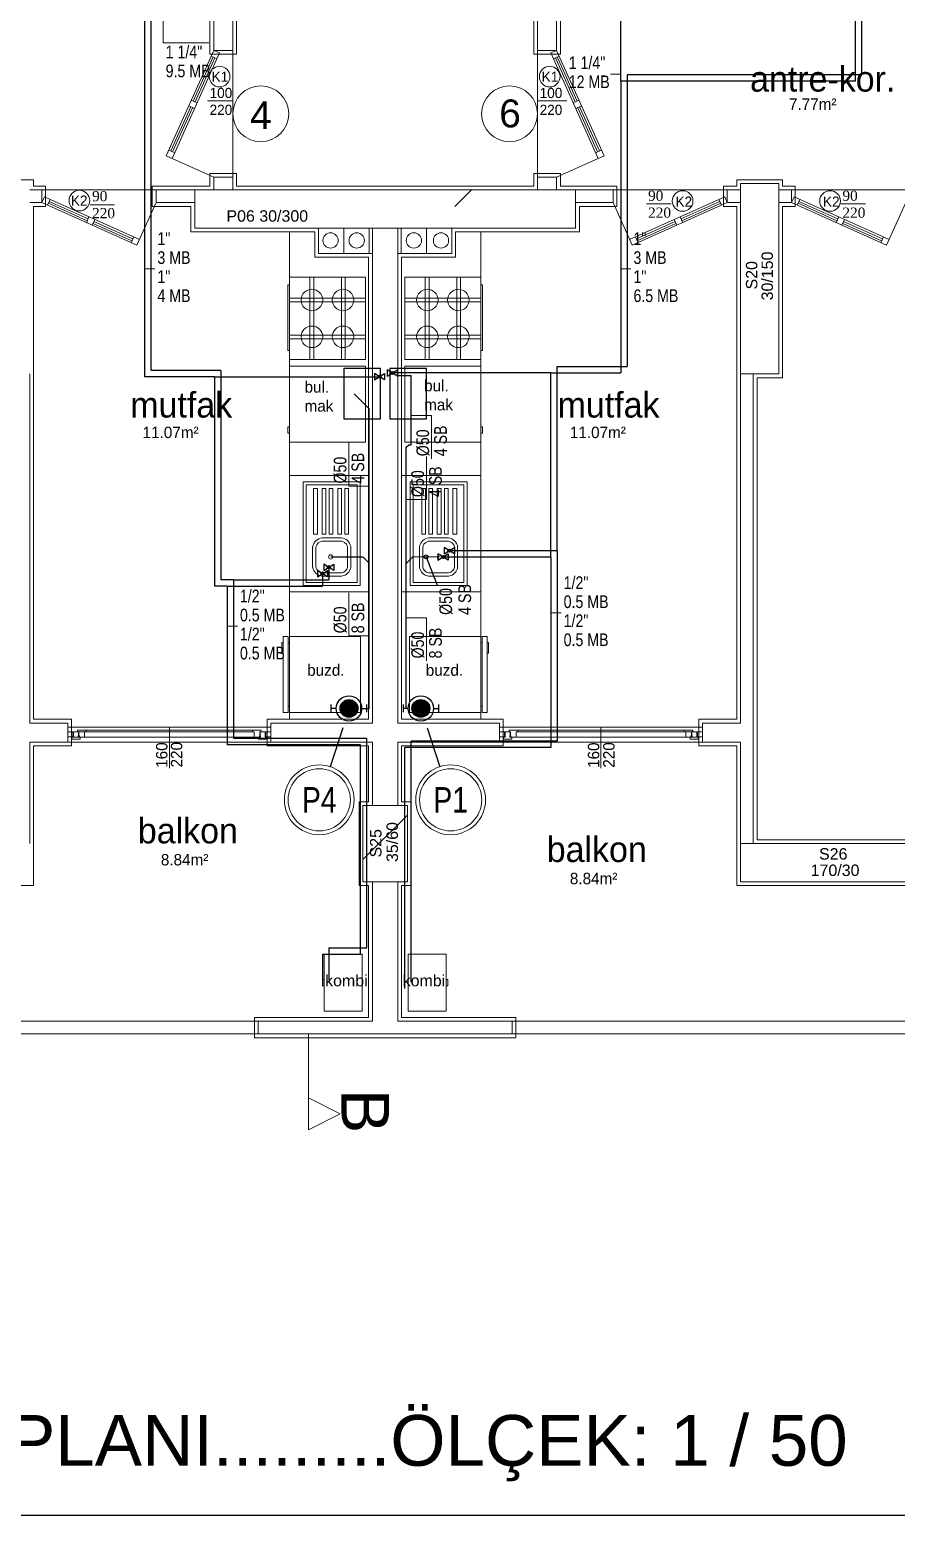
# Model space of a CAD drawing. Header units: centimetres. Extents: x 247352 to 270197, y -444050 to -441150.
# Drawn here: x 255319 to 256002, y -444050 to -442880 of the extents above; entities that cross this region are included whole.
import ezdxf
from ezdxf.enums import TextEntityAlignment as Align

# ---------------------------------------------------------------- set-up
doc = ezdxf.new("R2010")
doc.units = ezdxf.units.CM
doc.linetypes.add('DASHED', pattern=[1.524, 1.27, -0.254])
for name, color, linetype, lineweight in [('ROTAS-MIMARI', 8, 'Continuous', 13), ('ROTAS-MIMARI-YAZI', 8, 'Continuous', 13), ('ROTAS-SIHHI-KOLON-NO', 6, 'Continuous', 18), ('ROTAS-SIHHI-PIS-SU-CAP', 211, 'Continuous', 18), ('ROTAS-SIHHI-TEMIZ-SU-CAP', 101, 'Continuous', 18)]:
    doc.layers.add(name, color=color, linetype=linetype, lineweight=lineweight)
for name, color, linetype in [('ROTAS-PAFTA', 144, 'Continuous'), ('ROTAS-PAFTA-YAZI', 7, 'Continuous'), ('ROTAS-SEMBOL-KILAVUZ', 9, 'Continuous'), ('ROTAS-SIHHI-PIS-SU', 6, 'Continuous'), ('ROTAS-SIHHI-SEMBOL', 5, 'Continuous'), ('ROTAS-SIHHI-SICAK-SU', 1, 'DASHED'), ('ROTAS-SIHHI-SOGUK-SU', 5, 'Continuous')]:
    doc.layers.add(name, color=color, linetype=linetype)
doc.styles.add('arial_1_18', font='arial.ttf', dxfattribs={"height": 0.2})
doc.styles.add('ROTAS-YAZI', font='arial.ttf')
pattern_1 = [(45, (11656977.4, -21881944.5), (-441.941738, 441.941738), []), (45, (11657419.35, -21881944.5), (-441.941738, 441.941738), [781.25, -156.25, 0, -156.25])]

# ---------------------------------------------------------------- blocks, each defined once
blk = doc.blocks.new('ROTAS-S2-PIS-KOLON')
h = blk.add_hatch(color=6)
edge = h.paths.add_edge_path()
edge.add_arc((0, 0), 7, 0, 360)
at = {"color": 30}
for p, q in [((-10, 0), (-14, 0)), ((10, 0), (14, 0))]:
    blk.add_line(p, q, dxfattribs=at)
at = {"color": 1}
for points in [[(-14, -3), (-14, 3)], [(14, -3), (14, 3)]]:
    blk.add_lwpolyline(points, dxfattribs=at)
at = {"color": 30}
blk.add_circle((0, 0), 10, dxfattribs=at)
at = {"color": 6}
blk.add_circle((0, 0), 7, dxfattribs=at)
at = {"style": 'ROTAS-YAZI', "flags": 1}
blk.add_attdef('NO', (0, 0), '', height=5, dxfattribs=at)
blk = doc.blocks.new('ROTAS-S2-KURESEL-VANA')
blk.add_lwpolyline([(-4, -2.5), (4, 2.5), (4, -2.5), (-4, 2.5)], close=True)
blk.add_circle((0, 0), 1.2)
blk = doc.blocks.new('ROTAS-S2-KOLON-NO')
at = {"color": 1}
for radius in [27.5, 24.5]:
    blk.add_circle((0, 0), radius, dxfattribs=at)
at = {"color": 6, "style": 'ROTAS-YAZI', "width": 0.8}
blk.add_attdef('NO', text='', height=20, dxfattribs=at).set_placement((0, 0), align=Align.MIDDLE_CENTER)
blk = doc.blocks.new('ROTAS-S2-TS-CAP2')
at = {"style": 'ROTAS-YAZI', "width": 0.8}
for tag, p in [('C1', (0, 15)), ('M1', (0, 0))]:
    blk.add_attdef(tag, p, '', height=10, dxfattribs=at)
blk = doc.blocks.new('ROTAS-S2-PS-CAP-AL')
for p, q in [((0, 0), (0, -16)), ((0, -16), (-34, -16))]:
    blk.add_line(p, q)
at = {"style": 'ROTAS-YAZI', "width": 0.8}
for tag, p in [('CAP', (-32, -14)), ('SB', (-32, -28))]:
    blk.add_attdef(tag, p, '', height=10, dxfattribs=at)
blk = doc.blocks.new('ROTAS-S2-PS-CAP-A')
for p, q in [((0, 0), (0, -16)), ((0, -16), (34, -16))]:
    blk.add_line(p, q)
at = {"style": 'ROTAS-YAZI', "width": 0.8}
for tag, p in [('CAP', (2, -14)), ('SB', (2, -28))]:
    blk.add_attdef(tag, p, '', height=10, dxfattribs=at)
blk = doc.blocks.new('ROTAS-S2-PS-CAP-U')
for p, q in [((0, 0), (0, 16)), ((0, 16), (34, 16))]:
    blk.add_line(p, q)
at = {"style": 'ROTAS-YAZI', "width": 0.8}
for tag, p in [('CAP', (2, 18)), ('SB', (2, 4))]:
    blk.add_attdef(tag, p, '', height=10, dxfattribs=at)
blk = doc.blocks.new('ROTAS-S2-TS-CAP4')
at = {"style": 'ROTAS-YAZI', "width": 0.8}
for tag, p in [('C1', (0, 45)), ('M1', (0, 30)), ('C2', (0, 15)), ('M2', (0, 0))]:
    blk.add_attdef(tag, p, '', height=10, dxfattribs=at)

msp = doc.modelspace()

# ---------------------------------------------------------------- hatches: boundary and pattern name
at = {"layer": 'ROTAS-MIMARI', "ltscale": 0.03}
h = msp.add_hatch(dxfattribs=at)
h.set_pattern_fill('ANSI35', color=256, scale=50, style=0)
h.set_pattern_definition(pattern_1)
h.paths.add_polyline_path([(255909.4, -443000.8), (255879.4, -443000.8), (255879.4, -443150.8), (255909.4, -443150.8)])
h.paths.add_polyline_path([(255907.4, -443095.2), (255907.4, -443052.1), (255893.4, -443052.1), (255893.4, -443095.2)], flags=24)
h.paths.add_polyline_path([(255895.1, -443086.6), (255895.1, -443059.5), (255881.1, -443059.5), (255881.1, -443086.6)], flags=24)
h = msp.add_hatch(dxfattribs=at)
h.set_pattern_fill('ANSI35', color=256, scale=50, style=0)
h.set_pattern_definition(pattern_1)
h.paths.add_polyline_path([(255749.4, -443035.8), (255749.4, -443005.8), (255449.4, -443005.8), (255449.4, -443035.8)])
h.paths.add_polyline_path([(255472.1, -443033.3), (255541.1, -443033.3), (255541.1, -443019.3), (255472.1, -443019.3)], flags=24)
h = msp.add_hatch(dxfattribs=at)
h.set_pattern_fill('ANSI35', color=256, scale=50, style=0)
h.set_pattern_definition(pattern_1)
h.paths.add_polyline_path([(255616.9, -443490.8), (255581.9, -443490.8), (255581.9, -443550.8), (255616.9, -443550.8)])
h.paths.add_polyline_path([(255612, -443537.6), (255612, -443501.5), (255598, -443501.5), (255598, -443537.6)], flags=24)
h.paths.add_polyline_path([(255598.9, -443534), (255598.9, -443507), (255585, -443507), (255585, -443534)], flags=24)
h = msp.add_hatch(dxfattribs=at)
h.set_pattern_fill('ANSI35', color=256, scale=50, style=0)
h.set_pattern_definition(pattern_1)
h.paths.add_polyline_path([(256049.4, -443520.8), (255879.4, -443520.8), (255879.4, -443550.8), (256049.4, -443550.8)])
h.paths.add_polyline_path([(255932.2, -443548.8), (255975.4, -443548.8), (255975.4, -443534.8), (255932.2, -443534.8)], flags=24)
h.paths.add_polyline_path([(255938.8, -443535.9), (255965.9, -443535.9), (255965.9, -443521.9), (255938.8, -443521.9)], flags=24)

# ---------------------------------------------------------------- linework, layer by layer
for p, q in [((255461.4, -442868.8), (255461.4, -442898.8)), ((255464.4, -442865.8), (255464.4, -442895.8)), ((255479.4, -442865.8), (255479.4, -442895.8)), ((255482.4, -442898.8), (255482.4, -442865.8)), ((255716.4, -442865.8), (255716.4, -442898.8)), ((255719.4, -442865.8), (255719.4, -442895.8)), ((255734.4, -442865.8), (255734.4, -442895.8)), ((255737.4, -442898.8), (255737.4, -442868.8)), ((255464.4, -442895.8), (255427, -442979)), ((255469, -442897.8), (255431.6, -442981)), ((255461.4, -442898.8), (255482.4, -442898.8)), ((255462.4, -442900.3), (255466.9, -442902.4)), ((255464.4, -442895.8), (255479.4, -442895.8)), ((255464.4, -442895.8), (255469, -442897.8)), ((255479.4, -442895.8), (255479.4, -442995.8)), ((255716.4, -442898.8), (255737.4, -442898.8)), ((255719.4, -442895.8), (255734.4, -442895.8)), ((255719.4, -442895.8), (255719.4, -442995.8)), ((255734.4, -442895.8), (255729.9, -442897.8)), ((255729.9, -442897.8), (255767.2, -442981)), ((255736.5, -442900.3), (255731.9, -442902.4)), ((255734.4, -442895.8), (255771.8, -442979)), ((255463.8, -442901), (255448.2, -442935.8)), ((255465.3, -442901.6), (255449.7, -442936.4)), ((255733.5, -442901.6), (255749.2, -442936.4)), ((255735, -442901), (255750.6, -442935.8)), ((255446.7, -442935.1), (255451.3, -442937.1)), ((255752.1, -442935.1), (255747.5, -442937.1)), ((255446.2, -442940.3), (255430.6, -442975.1)), ((255447.6, -442941), (255432, -442975.7)), ((255444.7, -442939.6), (255449.3, -442941.7)), ((255479.4, -442935.7), (255459.4, -442935.7)), ((255742.5, -442935.7), (255719.4, -442935.7)), ((255754.1, -442939.6), (255749.6, -442941.7)), ((255751.2, -442941), (255766.8, -442975.7)), ((255752.6, -442940.3), (255768.3, -442975.1)), ((255464.4, -442995.8), (255427, -442979)), ((255433.6, -442976.5), (255429.1, -442974.4)), ((255734.4, -442995.8), (255771.8, -442979)), ((255765.2, -442976.5), (255769.7, -442974.4)), ((255482.4, -442992.8), (255461.4, -442992.8)), ((255461.4, -442992.8), (255461.4, -443002.8)), ((255482.4, -443002.8), (255482.4, -442992.8)), ((255737.4, -442992.8), (255716.4, -442992.8)), ((255716.4, -442992.8), (255716.4, -443002.8)), ((255737.4, -443002.8), (255737.4, -442992.8)), ((255322.4, -442997.8), (255286.4, -442997.8)), ((255322.4, -443002.8), (255322.4, -442997.8)), ((255331.9, -443002.8), (255322.4, -443002.8)), ((255331.9, -443018.8), (255331.9, -443002.8)), ((255449.4, -443002.8), (255415.9, -443002.8)), ((255415.9, -443002.8), (255415.9, -443018.8)), ((255461.4, -443002.8), (255449.4, -443002.8)), ((255464.4, -442995.8), (255464.4, -443005.8)), ((255464.4, -442995.8), (255479.4, -442995.8)), ((255479.4, -442995.8), (255479.4, -443005.8)), ((255716.4, -443002.8), (255482.4, -443002.8)), ((255719.4, -442995.8), (255734.4, -442995.8)), ((255719.4, -442995.8), (255719.4, -443005.8)), ((255734.4, -442995.8), (255734.4, -443005.8)), ((255749.4, -443002.8), (255737.4, -443002.8)), ((255781.9, -443002.8), (255749.4, -443002.8)), ((255781.9, -443018.8), (255781.9, -443002.8)), ((255876.4, -443002.8), (255865.9, -443002.8)), ((255865.9, -443002.8), (255865.9, -443018.8)), ((255912.4, -442997.8), (255876.4, -442997.8)), ((255876.4, -442997.8), (255876.4, -443002.8)), ((255912.4, -443002.8), (255912.4, -442997.8)), ((255922.5, -443002.8), (255912.4, -443002.8)), ((255922.5, -443018.8), (255922.5, -443002.8)), ((255319.4, -443005.8), (255328.9, -443005.8)), ((255319.4, -443015.8), (255328.9, -443015.8)), ((255328.9, -443015.8), (255328.9, -443005.8)), ((255328.9, -443005.8), (255418.9, -443005.8)), ((255328.9, -443015.8), (255331, -443011.2)), ((255328.9, -443015.8), (255403.8, -443049.4)), ((255331, -443011.2), (255405.8, -443044.9)), ((255333.5, -443017.8), (255335.5, -443013.3)), ((255334.1, -443016.3), (255364.7, -443030.1)), ((255334.8, -443014.9), (255365.4, -443028.6)), ((255418.9, -443015.8), (255403.8, -443049.4)), ((255418.9, -443005.8), (255449.4, -443005.8)), ((255418.9, -443015.8), (255418.9, -443005.8)), ((255418.9, -443015.8), (255449.4, -443015.8)), ((255749.4, -443005.8), (255778.9, -443005.8)), ((255749.4, -443015.8), (255778.9, -443015.8)), ((255778.9, -443015.8), (255778.9, -443005.8)), ((255868.9, -443005.8), (255778.9, -443005.8)), ((255778.9, -443015.8), (255794, -443049.4)), ((255866.9, -443011.2), (255792, -443044.9)), ((255868.9, -443015.8), (255794, -443049.4)), ((255824.6, -443016.8), (255805.3, -443016.8)), ((255863, -443014.9), (255832.4, -443028.6)), ((255863.7, -443016.3), (255833.1, -443030.1)), ((255864.4, -443017.8), (255862.3, -443013.3)), ((255868.9, -443015.8), (255866.9, -443011.2)), ((255868.9, -443005.8), (255879.4, -443005.8)), ((255868.9, -443015.8), (255868.9, -443005.8)), ((255868.9, -443015.8), (255879.4, -443015.8)), ((255919.5, -443005.8), (255909.4, -443005.8)), ((255919.5, -443015.8), (255909.4, -443015.8)), ((255919.5, -443015.8), (255919.5, -443005.8)), ((255919.5, -443005.8), (256009.5, -443005.8)), ((255919.5, -443015.8), (255921.5, -443011.2)), ((255919.5, -443015.8), (255994.4, -443049.4)), ((255921.5, -443011.2), (255996.4, -443044.9)), ((255924, -443017.8), (255926.1, -443013.3)), ((255924.7, -443016.3), (255955.3, -443030.1)), ((255925.4, -443014.9), (255956, -443028.6)), ((255977.7, -443016.8), (255958.3, -443016.8)), ((256009.5, -443015.8), (255994.4, -443049.4)), ((255322.4, -443153.8), (255322.4, -443018.8)), ((255322.4, -443018.8), (255331.9, -443018.8)), ((255364.1, -443031.6), (255366.1, -443027)), ((255386.3, -443017.6), (255366.9, -443017.6)), ((255368.6, -443033.6), (255370.7, -443029.1)), ((255415.9, -443018.8), (255446.4, -443018.8)), ((255446.4, -443018.8), (255446.4, -443038.8)), ((255752.4, -443038.8), (255752.4, -443018.8)), ((255752.4, -443018.8), (255781.9, -443018.8)), ((255829.2, -443033.6), (255827.1, -443029.1)), ((255833.8, -443031.6), (255831.7, -443027)), ((255865.9, -443018.8), (255876.4, -443018.8)), ((255876.4, -443018.8), (255876.4, -443150.8)), ((255912.4, -443153.8), (255912.4, -443018.8)), ((255912.4, -443018.8), (255922.5, -443018.8)), ((255954.6, -443031.6), (255956.7, -443027)), ((255959.2, -443033.6), (255961.3, -443029.1)), ((255369.3, -443032.1), (255399.9, -443045.9)), ((255369.9, -443030.7), (255400.5, -443044.4)), ((255446.4, -443038.8), (255543.9, -443038.8)), ((255524, -443422.8), (255524, -443038.8)), ((255543.9, -443038.8), (255543.9, -443058.8)), ((255546.9, -443035.8), (255589.4, -443035.8)), ((255546.9, -443055.8), (255546.9, -443035.8)), ((255546.9, -443055.8), (255546.9, -443035.8)), ((255546.9, -443055.8), (255546.9, -443035.8)), ((255546.9, -443055.8), (255546.9, -443035.8)), ((255566.9, -443055.8), (255566.9, -443035.8)), ((255586.9, -443055.8), (255586.9, -443035.8)), ((255589.4, -443035.8), (255589.4, -443425.8)), ((255609.4, -443035.8), (255609.4, -443425.8)), ((255609.4, -443035.8), (255651.9, -443035.8)), ((255611.9, -443055.8), (255611.9, -443035.8)), ((255631.9, -443055.8), (255631.9, -443035.8)), ((255651.9, -443055.8), (255651.9, -443035.8)), ((255651.9, -443055.8), (255651.9, -443035.8)), ((255651.9, -443055.8), (255651.9, -443035.8)), ((255651.9, -443055.8), (255651.9, -443035.8)), ((255651.9, -443055.8), (255651.9, -443035.8)), ((255654.9, -443058.8), (255654.9, -443038.8)), ((255654.9, -443038.8), (255752.4, -443038.8)), ((255674.9, -443422.8), (255674.9, -443038.8)), ((255827.9, -443030.7), (255797.3, -443044.4)), ((255828.5, -443032.1), (255797.9, -443045.9)), ((255959.9, -443032.1), (255990.5, -443045.9)), ((255960.5, -443030.7), (255991.1, -443044.4)), ((255401.3, -443042.8), (255399.2, -443047.4)), ((255796.5, -443042.8), (255798.6, -443047.4)), ((255991.9, -443042.8), (255989.8, -443047.4)), ((255543.9, -443058.8), (255586.4, -443058.8)), ((255546.9, -443055.8), (255589.4, -443055.8)), ((255586.4, -443058.8), (255586.4, -443422.8)), ((255609.4, -443055.8), (255651.9, -443055.8)), ((255612.4, -443058.8), (255654.9, -443058.8)), ((255612.4, -443422.8), (255612.4, -443058.8)), ((255584, -443074.5), (255524, -443074.5)), ((255524, -443139.5), (255524, -443074.5)), ((255540.1, -443074.5), (255540.1, -443139.5)), ((255543.1, -443074.5), (255543.1, -443139.5)), ((255564.9, -443074.5), (255564.9, -443139.5)), ((255567.9, -443074.5), (255567.9, -443139.5)), ((255584, -443139.5), (255584, -443074.5)), ((255614.9, -443139.5), (255614.9, -443074.5)), ((255614.9, -443074.5), (255674.9, -443074.5)), ((255631, -443074.5), (255631, -443139.5)), ((255634, -443074.5), (255634, -443139.5)), ((255655.8, -443074.5), (255655.8, -443139.5)), ((255658.8, -443074.5), (255658.8, -443139.5)), ((255674.9, -443139.5), (255674.9, -443074.5)), ((255522.7, -443080.6), (255524, -443080.6)), ((255522.7, -443122.4), (255522.7, -443080.6)), ((255676.1, -443080.6), (255674.9, -443080.6)), ((255676.1, -443122.4), (255676.1, -443080.6)), ((255524, -443091), (255584, -443091)), ((255524, -443094), (255584, -443094)), ((255674.9, -443091), (255614.9, -443091)), ((255674.9, -443094), (255614.9, -443094)), ((255522.7, -443132.4), (255522.7, -443122.4)), ((255524, -443120.1), (255584, -443120.1)), ((255674.9, -443120.1), (255614.9, -443120.1)), ((255676.1, -443132.4), (255676.1, -443122.4)), ((255524, -443132.4), (255522.7, -443132.4)), ((255524, -443123.1), (255584, -443123.1)), ((255674.9, -443123.1), (255614.9, -443123.1)), ((255674.9, -443132.4), (255676.1, -443132.4)), ((255524, -443139.5), (255584, -443139.5)), ((255584, -443144.6), (255524, -443144.6)), ((255524, -443144.6), (255524, -443204.6)), ((255584, -443204.6), (255584, -443144.6)), ((255674.9, -443139.5), (255614.9, -443139.5)), ((255614.9, -443144.6), (255674.9, -443144.6)), ((255614.9, -443204.6), (255614.9, -443144.6)), ((255674.9, -443144.6), (255674.9, -443204.6)), ((255319.4, -443150.8), (255319.4, -443425.8)), ((255322.4, -443422.8), (255322.4, -443153.8)), ((255876.4, -443150.8), (255876.4, -443422.8)), ((255879.4, -443150.8), (255879.4, -443425.8)), ((255889.4, -443150.8), (255889.4, -443520.8)), ((255892.4, -443517.8), (255892.4, -443153.8)), ((255892.4, -443153.8), (255912.4, -443153.8)), ((255522.7, -443197.5), (255522.7, -443192.5)), ((255522.7, -443192.5), (255524, -443192.5)), ((255676.1, -443192.5), (255674.9, -443192.5)), ((255676.1, -443197.5), (255676.1, -443192.5)), ((255524, -443197.5), (255522.7, -443197.5)), ((255524, -443204.6), (255584, -443204.6)), ((255674.9, -443204.6), (255614.9, -443204.6)), ((255674.9, -443197.5), (255676.1, -443197.5)), ((255524, -443230.7), (255586.4, -443230.7)), ((255534.8, -443317.5), (255534.8, -443235.7)), ((255534.8, -443235.7), (255579.8, -443235.7)), ((255537.3, -443315), (255537.3, -443238.2)), ((255537.3, -443238.2), (255577.3, -443238.2)), ((255577.3, -443238.2), (255577.3, -443315)), ((255579.8, -443235.7), (255579.8, -443317.5)), ((255674.9, -443230.7), (255612.4, -443230.7)), ((255619, -443235.7), (255619, -443317.5)), ((255664, -443235.7), (255619, -443235.7)), ((255621.5, -443238.2), (255621.5, -443315)), ((255661.5, -443238.2), (255621.5, -443238.2)), ((255661.5, -443315), (255661.5, -443238.2)), ((255664, -443317.5), (255664, -443235.7)), ((255543, -443277), (255543, -443241)), ((255543, -443241), (255546, -443241)), ((255546, -443241), (255546, -443277)), ((255549.8, -443277), (255549.8, -443241)), ((255549.8, -443241), (255552.8, -443241)), ((255552.8, -443241), (255552.8, -443277)), ((255555.3, -443277), (255555.3, -443241)), ((255555.3, -443241), (255558.3, -443241)), ((255558.3, -443241), (255558.3, -443277)), ((255562.1, -443277), (255562.1, -443241)), ((255562.1, -443241), (255565.1, -443241)), ((255565.1, -443241), (255565.1, -443277)), ((255567.6, -443277), (255567.6, -443241)), ((255567.6, -443241), (255570.6, -443241)), ((255570.6, -443241), (255570.6, -443277)), ((255628.2, -443241), (255628.2, -443277)), ((255631.2, -443241), (255628.2, -443241)), ((255631.2, -443277), (255631.2, -443241)), ((255633.7, -443241), (255633.7, -443277)), ((255636.7, -443241), (255633.7, -443241)), ((255636.7, -443277), (255636.7, -443241)), ((255640.5, -443241), (255640.5, -443277)), ((255643.5, -443241), (255640.5, -443241)), ((255643.5, -443277), (255643.5, -443241)), ((255646.1, -443241), (255646.1, -443277)), ((255649.1, -443241), (255646.1, -443241)), ((255649.1, -443277), (255649.1, -443241)), ((255652.8, -443241), (255652.8, -443277)), ((255655.8, -443241), (255652.8, -443241)), ((255655.8, -443277), (255655.8, -443241)), ((255546, -443277), (255543, -443277)), ((255565, -443280), (255549.6, -443280)), ((255563.3, -443282.5), (255549.6, -443282.5)), ((255552.8, -443277), (255549.8, -443277)), ((255558.3, -443277), (255555.3, -443277)), ((255565.1, -443277), (255562.1, -443277)), ((255570.6, -443277), (255567.6, -443277)), ((255572.3, -443286.6), (255572.3, -443303.4)), ((255626.5, -443286.6), (255626.5, -443303.4)), ((255628.2, -443277), (255631.2, -443277)), ((255633.7, -443277), (255636.7, -443277)), ((255633.8, -443280), (255649.2, -443280)), ((255635.5, -443282.5), (255649.2, -443282.5)), ((255640.5, -443277), (255643.5, -443277)), ((255646.1, -443277), (255649.1, -443277)), ((255652.8, -443277), (255655.8, -443277)), ((255542.3, -443303.2), (255542.3, -443286.8)), ((255544.8, -443302.9), (255544.8, -443287.1)), ((255569.8, -443286.9), (255569.8, -443303.1)), ((255629, -443286.9), (255629, -443303.1)), ((255654, -443302.9), (255654, -443287.1)), ((255656.5, -443303.2), (255656.5, -443286.8)), ((255565.4, -443310), (255549.3, -443310)), ((255565.2, -443307.5), (255549.5, -443307.5)), ((255633.4, -443310), (255649.6, -443310)), ((255633.6, -443307.5), (255649.4, -443307.5)), ((255579.8, -443317.5), (255534.8, -443317.5)), ((255577.3, -443315), (255537.3, -443315)), ((255619, -443317.5), (255664, -443317.5)), ((255621.5, -443315), (255661.5, -443315)), ((255586.4, -443322.5), (255524, -443322.5)), ((255612.4, -443322.5), (255674.9, -443322.5)), ((255519.1, -443362.3), (255518, -443362.3)), ((255518, -443362.3), (255518, -443370.7)), ((255519.1, -443417.6), (255519.1, -443357.6)), ((255519.1, -443357.6), (255523, -443357.6)), ((255519.1, -443370.7), (255519.1, -443362.3)), ((255523, -443357.6), (255523, -443417.6)), ((255524, -443362.6), (255523, -443362.6)), ((255524, -443417.6), (255524, -443357.6)), ((255524, -443357.6), (255580.1, -443357.6)), ((255580.1, -443357.6), (255580.1, -443417.6)), ((255674.9, -443357.6), (255618.7, -443357.6)), ((255618.7, -443357.6), (255618.7, -443417.6)), ((255674.9, -443417.6), (255674.9, -443357.6)), ((255674.9, -443362.6), (255675.8, -443362.6)), ((255675.8, -443357.6), (255675.8, -443417.6)), ((255679.7, -443357.6), (255675.8, -443357.6)), ((255679.7, -443417.6), (255679.7, -443357.6)), ((255679.7, -443362.3), (255680.8, -443362.3)), ((255679.7, -443370.7), (255679.7, -443362.3)), ((255680.8, -443362.3), (255680.8, -443370.7)), ((255518, -443370.7), (255519.1, -443370.7)), ((255680.8, -443370.7), (255679.7, -443370.7)), ((255524, -443412.6), (255523, -443412.6)), ((255674.9, -443412.6), (255675.8, -443412.6)), ((255319.4, -443425.8), (255349.4, -443425.8)), ((255352.4, -443422.8), (255322.4, -443422.8)), ((255349.4, -443440.8), (255349.4, -443425.8)), ((255352.4, -443443.8), (255352.4, -443422.8)), ((255586.4, -443422.8), (255506.4, -443422.8)), ((255506.4, -443422.8), (255506.4, -443443.8)), ((255509.4, -443440.8), (255509.4, -443425.8)), ((255509.4, -443425.8), (255589.4, -443425.8)), ((255523, -443417.6), (255519.1, -443417.6)), ((255580.1, -443417.6), (255524, -443417.6)), ((255609.4, -443425.8), (255689.4, -443425.8)), ((255692.4, -443422.8), (255612.4, -443422.8)), ((255618.7, -443417.6), (255674.9, -443417.6)), ((255675.8, -443417.6), (255679.7, -443417.6)), ((255689.4, -443440.8), (255689.4, -443425.8)), ((255692.4, -443443.8), (255692.4, -443422.8)), ((255876.4, -443422.8), (255846.4, -443422.8)), ((255846.4, -443422.8), (255846.4, -443443.8)), ((255849.4, -443440.8), (255849.4, -443425.8)), ((255849.4, -443425.8), (255879.4, -443425.8)), ((255509.4, -443429), (255349.4, -443429)), ((255349.4, -443432.8), (255353.4, -443432.8)), ((255353.4, -443436.8), (255349.4, -443436.8)), ((255352.7, -443437), (255496.2, -443437)), ((255352.7, -443438.4), (255352.7, -443437)), ((255353.9, -443437), (255352.7, -443437)), ((255359.1, -443438.4), (255352.7, -443438.4)), ((255353.4, -443432.8), (255353.4, -443436.8)), ((255353.9, -443432.8), (255495, -443432.8)), ((255357.9, -443432.8), (255353.9, -443432.8)), ((255353.9, -443437), (255353.9, -443432.8)), ((255495, -443431.4), (255357, -443431.4)), ((255357, -443432.8), (255357, -443431.4)), ((255363.8, -443431.4), (255357, -443431.4)), ((255357, -443432.8), (255358.2, -443432.8)), ((255357.9, -443436), (255357.6, -443436)), ((255357.6, -443437), (255357.6, -443436)), ((255359.1, -443437), (255357.6, -443437)), ((255357.9, -443436), (255357.9, -443432.8)), ((255358.2, -443436), (255358.2, -443432.8)), ((255358.5, -443436), (255358.2, -443436)), ((255358.5, -443436.5), (255358.2, -443436.5)), ((255358.2, -443437), (255358.2, -443436.5)), ((255358.2, -443437), (255362.6, -443437)), ((255358.5, -443436.5), (255358.5, -443436)), ((255359.1, -443438.4), (255359.1, -443437)), ((255362.6, -443437), (255362.6, -443432.8)), ((255363.8, -443432.8), (255362.6, -443432.8)), ((255363.8, -443432.8), (255363.8, -443431.4)), ((255429.4, -443429), (255429.4, -443461.3)), ((255495, -443432.8), (255495, -443431.4)), ((255495, -443431.4), (255501.8, -443431.4)), ((255495, -443432.8), (255496.2, -443432.8)), ((255496.2, -443437), (255496.2, -443432.8)), ((255500.6, -443437), (255496.2, -443437)), ((255499.7, -443438.4), (255499.7, -443437)), ((255499.7, -443437), (255501.2, -443437)), ((255499.7, -443438.4), (255506.1, -443438.4)), ((255500.3, -443436.5), (255500.3, -443436)), ((255500.3, -443436), (255500.6, -443436)), ((255500.3, -443436.5), (255500.6, -443436.5)), ((255501.8, -443432.8), (255500.6, -443432.8)), ((255500.6, -443436), (255500.6, -443432.8)), ((255500.6, -443437), (255500.6, -443436.5)), ((255500.9, -443432.8), (255504.9, -443432.8)), ((255500.9, -443436), (255500.9, -443432.8)), ((255500.9, -443436), (255501.2, -443436)), ((255501.2, -443437), (255501.2, -443436)), ((255501.8, -443432.8), (255501.8, -443431.4)), ((255504.9, -443437), (255504.9, -443432.8)), ((255504.9, -443437), (255506.1, -443437)), ((255509.4, -443432.8), (255505.4, -443432.8)), ((255505.4, -443432.8), (255505.4, -443436.8)), ((255505.4, -443436.8), (255509.4, -443436.8)), ((255506.1, -443438.4), (255506.1, -443437)), ((255689.4, -443429), (255849.4, -443429)), ((255689.4, -443432.8), (255693.4, -443432.8)), ((255693.4, -443436.8), (255689.4, -443436.8)), ((255692.7, -443438.4), (255692.7, -443437)), ((255693.9, -443437), (255692.7, -443437)), ((255699.1, -443438.4), (255692.7, -443438.4)), ((255693.4, -443432.8), (255693.4, -443436.8)), ((255697.9, -443432.8), (255693.9, -443432.8)), ((255693.9, -443437), (255693.9, -443432.8)), ((255697, -443432.8), (255697, -443431.4)), ((255703.8, -443431.4), (255697, -443431.4)), ((255697, -443432.8), (255698.2, -443432.8)), ((255697.9, -443436), (255697.6, -443436)), ((255697.6, -443437), (255697.6, -443436)), ((255699.1, -443437), (255697.6, -443437)), ((255697.9, -443436), (255697.9, -443432.8)), ((255698.2, -443436), (255698.2, -443432.8)), ((255698.5, -443436), (255698.2, -443436)), ((255698.5, -443436.5), (255698.2, -443436.5)), ((255698.2, -443437), (255698.2, -443436.5)), ((255698.2, -443437), (255702.6, -443437)), ((255698.5, -443436.5), (255698.5, -443436)), ((255699.1, -443438.4), (255699.1, -443437)), ((255702.6, -443437), (255702.6, -443432.8)), ((255703.8, -443432.8), (255702.6, -443432.8)), ((255846.1, -443437), (255702.6, -443437)), ((255703.8, -443431.4), (255841.8, -443431.4)), ((255703.8, -443432.8), (255703.8, -443431.4)), ((255844.9, -443432.8), (255703.8, -443432.8)), ((255769.4, -443429), (255769.4, -443461.3)), ((255835, -443432.8), (255835, -443431.4)), ((255835, -443431.4), (255841.8, -443431.4)), ((255835, -443432.8), (255836.2, -443432.8)), ((255836.2, -443437), (255836.2, -443432.8)), ((255840.6, -443437), (255836.2, -443437)), ((255839.7, -443438.4), (255839.7, -443437)), ((255839.7, -443437), (255841.2, -443437)), ((255839.7, -443438.4), (255846.1, -443438.4)), ((255840.3, -443436.5), (255840.3, -443436)), ((255840.3, -443436), (255840.6, -443436)), ((255840.3, -443436.5), (255840.6, -443436.5)), ((255841.8, -443432.8), (255840.6, -443432.8)), ((255840.6, -443436), (255840.6, -443432.8)), ((255840.6, -443437), (255840.6, -443436.5)), ((255840.9, -443432.8), (255844.9, -443432.8)), ((255840.9, -443436), (255840.9, -443432.8)), ((255840.9, -443436), (255841.2, -443436)), ((255841.2, -443437), (255841.2, -443436)), ((255841.8, -443432.8), (255841.8, -443431.4)), ((255844.9, -443437), (255844.9, -443432.8)), ((255844.9, -443437), (255846.1, -443437)), ((255849.4, -443432.8), (255845.4, -443432.8)), ((255845.4, -443432.8), (255845.4, -443436.8)), ((255845.4, -443436.8), (255849.4, -443436.8)), ((255846.1, -443438.4), (255846.1, -443437)), ((255319.4, -443440.8), (255319.4, -443520.8)), ((255319.4, -443440.8), (255349.4, -443440.8)), ((255322.4, -443553.8), (255322.4, -443443.8)), ((255322.4, -443443.8), (255352.4, -443443.8)), ((255509.4, -443440.8), (255349.4, -443440.8)), ((255506.4, -443443.8), (255586.4, -443443.8)), ((255509.4, -443440.8), (255589.4, -443440.8)), ((255586.4, -443443.8), (255586.4, -443487.8)), ((255589.4, -443440.8), (255589.4, -443490.8)), ((255609.4, -443440.8), (255609.4, -443490.8)), ((255609.4, -443440.8), (255689.4, -443440.8)), ((255612.4, -443487.8), (255612.4, -443443.8)), ((255612.4, -443443.8), (255692.4, -443443.8)), ((255689.4, -443440.8), (255849.4, -443440.8)), ((255846.4, -443443.8), (255876.4, -443443.8)), ((255849.4, -443440.8), (255879.4, -443440.8)), ((255876.4, -443443.8), (255876.4, -443517.8)), ((255879.4, -443440.8), (255879.4, -443520.8)), ((255578.9, -443487.8), (255578.9, -443553.8)), ((255578.9, -443487.8), (255586.4, -443487.8)), ((255612.4, -443487.8), (255619.9, -443487.8)), ((255619.9, -443553.8), (255619.9, -443487.8)), ((255876.4, -443517.8), (255876.4, -443553.8)), ((256052.4, -443517.8), (255892.4, -443517.8)), ((255149.4, -443553.8), (255322.4, -443553.8)), ((255578.9, -443553.8), (255586.4, -443553.8)), ((255586.4, -443553.8), (255586.4, -443657.8)), ((255589.4, -443550.8), (255589.4, -443660.8)), ((255609.4, -443550.8), (255609.4, -443660.8)), ((255612.4, -443657.8), (255612.4, -443553.8)), ((255612.4, -443553.8), (255619.9, -443553.8)), ((255876.4, -443553.8), (256049.4, -443553.8)), ((255551.4, -443607.8), (255551.4, -443652.8)), ((255581.4, -443607.8), (255551.4, -443607.8)), ((255581.4, -443652.8), (255581.4, -443607.8)), ((255617.4, -443652.8), (255617.4, -443607.8)), ((255617.4, -443607.8), (255647.4, -443607.8)), ((255647.4, -443607.8), (255647.4, -443652.8)), ((255550.1, -443632.8), (255550.1, -443627.8)), ((255550.1, -443627.8), (255551.4, -443627.8)), ((255551.4, -443632.8), (255550.1, -443632.8)), ((255648.7, -443627.8), (255647.4, -443627.8)), ((255647.4, -443632.8), (255648.7, -443632.8)), ((255648.7, -443632.8), (255648.7, -443627.8)), ((255129.4, -443660.8), (255499.4, -443660.8)), ((255586.4, -443657.8), (255496.4, -443657.8)), ((255496.4, -443657.8), (255496.4, -443673.8)), ((255499.4, -443660.8), (255499.4, -443670.8)), ((255499.4, -443660.8), (255589.4, -443660.8)), ((255581.4, -443652.8), (255551.4, -443652.8)), ((255609.4, -443660.8), (255699.4, -443660.8)), ((255702.4, -443657.8), (255612.4, -443657.8)), ((255617.4, -443652.8), (255647.4, -443652.8)), ((255699.4, -443660.8), (255699.4, -443670.8)), ((255702.4, -443673.8), (255702.4, -443657.8)), ((255119.4, -443670.8), (255499.4, -443670.8)), ((255499.4, -443670.8), (255699.4, -443670.8)), ((255496.4, -443673.8), (255702.4, -443673.8))]:
    msp.add_line(p, q, dxfattribs=at)
for points in [[(255879.4, -443000.8), (255909.4, -443000.8)], [(255879.4, -443150.8), (255879.4, -443000.8)], [(255909.4, -443000.8), (255909.4, -443150.8)], [(255449.4, -443035.8), (255449.4, -443005.8)], [(255449.4, -443005.8), (255749.4, -443005.8)], [(255749.4, -443035.8), (255749.4, -443005.8)], [(255449.4, -443035.8), (255749.4, -443035.8)], [(255909.4, -443150.8), (255879.4, -443150.8)], [(255581.9, -443550.8), (255581.9, -443490.8)], [(255581.9, -443490.8), (255616.9, -443490.8)], [(255616.9, -443490.8), (255616.9, -443550.8)], [(255879.4, -443520.8), (256049.4, -443520.8)], [(255879.4, -443550.8), (255879.4, -443520.8)], [(255616.9, -443550.8), (255581.9, -443550.8)], [(256049.4, -443550.8), (255879.4, -443550.8)], [(255699.4, -443660.8), (256069.4, -443660.8)], [(255539, -443746.2), (255539, -443670.8)], [(255699.4, -443670.8), (256079.4, -443670.8)], [(255564, -443733.7), (255564, -443733.7), (255539, -443721.2), (255539, -443746.2), (255564, -443733.7)]]:
    msp.add_lwpolyline(points, dxfattribs=at)
for centre, radius in [((255469, -442916.5), 8.14), ((255729, -442916.5), 8.14), ((255501.4, -442945.8), 22), ((255697.4, -442945.8), 22), ((255358.5, -443014.2), 8.14), ((255833.7, -443014.5), 8.14), ((255949.9, -443014.5), 8.14), ((255556.4, -443045.6), 6.03), ((255577, -443045.6), 6.03), ((255622, -443045.6), 6.03), ((255643.4, -443045.6), 6.03), ((255541.7, -443092.5), 8.48), ((255566.2, -443092.5), 8.48), ((255632.6, -443092.5), 8.48), ((255657.1, -443092.5), 8.48), ((255541.7, -443121.5), 8.48), ((255566.2, -443121.5), 8.48), ((255632.6, -443121.5), 8.48), ((255657.1, -443121.5), 8.48), ((255556.5, -443294.9), 1.68), ((255642.3, -443294.9), 1.68)]:
    msp.add_circle(centre, radius, dxfattribs=at)
for centre, radius, start, end in [((255550.6, -443288.3), 8.38, 96.4155, 169.7181), ((255550.6, -443288.3), 5.88, 96.4155, 167.7182), ((255564.1, -443288.3), 5.88, 14.1672, 97.6606), ((255564.1, -443288.3), 8.38, 11.858, 83.5845), ((255634.7, -443288.3), 8.38, 96.4155, 168.142), ((255634.7, -443288.3), 5.88, 82.3394, 165.8328), ((255648.3, -443288.3), 5.88, 12.2818, 83.5845), ((255648.3, -443288.3), 8.38, 10.2819, 83.5845), ((255550.6, -443301.7), 8.38, -169.7181, -98.9132), ((255550.6, -443301.7), 5.88, -167.7182, -100.6454), ((255564.1, -443301.7), 5.88, -79.3546, -14.1672), ((255564.1, -443301.7), 8.38, -81.0868, -11.858), ((255634.7, -443301.7), 8.38, -168.142, -98.9132), ((255634.7, -443301.7), 5.88, -165.8328, -100.6454), ((255648.3, -443301.7), 5.88, -79.3546, -12.2818), ((255648.3, -443301.7), 8.38, -81.0868, -10.2819)]:
    msp.add_arc(centre, radius, start, end, dxfattribs=at)
at = {"layer": 'ROTAS-PAFTA'}
msp.add_lwpolyline([(254578, -444050), (256617, -444050), (256617, -441150), (254578, -441150)], close=True, dxfattribs=at)
at = {"layer": 'ROTAS-SEMBOL-KILAVUZ'}
for p, q in [((255631.6, -443294.9), (255640.5, -443317.1)), ((255566, -443429.5), (255556, -443460.2)), ((255632.5, -443429.5), (255642.5, -443460.2))]:
    msp.add_line(p, q, dxfattribs=at)
msp.add_circle((255631.6, -443294.9), 1.5, dxfattribs=at)
at = {"layer": 'ROTAS-SIHHI-PIS-SU'}
for points in [[(255609.4, -443151.9), (255620, -443151.9)], [(255617.5, -443414.3), (255616, -443414.3), (255616, -443300), (255616, -443208.5), (255618, -443206.5), (255620, -443206.5), (255620, -443151.9)], [(255574.9, -443166.3), (255586.9, -443178.3)], [(255580.9, -443414.3), (255586.9, -443414.3), (255586.9, -443299.9), (255586.9, -443178.3)], [(255556.5, -443294.9), (255581.9, -443294.9), (255586.9, -443299.9)], [(255642.3, -443294.9), (255621, -443295), (255616, -443300)]]:
    msp.add_lwpolyline(points, dxfattribs=at)
at = {"layer": 'ROTAS-SIHHI-SEMBOL'}
for points in [[(255566.9, -443186.2), (255595.7, -443186.2), (255595.7, -443146.5), (255566.9, -443146.5)], [(255603.1, -443186.2), (255632.1, -443186.2), (255632.1, -443146.5), (255603.1, -443146.5)]]:
    msp.add_lwpolyline(points, close=True, dxfattribs=at)
at = {"layer": 'ROTAS-SIHHI-SICAK-SU'}
for points in [[(255975, -442915), (255975, -442635)], [(255415, -443148), (255415, -442863)], [(255975, -442915), (255790, -442915)], [(255790, -442915), (255790, -443145)], [(255735, -443290), (255735, -443145)], [(255735, -443145), (255790, -443145)], [(255470, -443148), (255415, -443148)], [(255470, -443148), (255470, -443313)], [(255735, -443290), (255650, -443290)], [(255735, -443290), (255735, -443440)], [(255555, -443303), (255555, -443313)], [(255480, -443313), (255470, -443313)], [(255480, -443313), (255555, -443313)], [(255480, -443313), (255480, -443438)], [(255585, -443438), (255480, -443438)], [(255585, -443603), (255585, -443438)], [(255620, -443630), (255620, -443440)], [(255735, -443440), (255620, -443440)], [(255555, -443603), (255555, -443628)], [(255555, -443603), (255585, -443603)]]:
    msp.add_lwpolyline(points, dxfattribs=at)
at = {"layer": 'ROTAS-SIHHI-SOGUK-SU'}
for points in [[(255970, -442920), (255970, -442640)], [(255785, -442920), (255785, -442865)], [(255410, -443153), (255410, -442868)], [(255970, -442920), (255785, -442920)], [(255785, -442920), (255785, -443150)], [(255465, -443153), (255410, -443153)], [(255465, -443153), (255465, -443318)], [(255465, -443153), (255595, -443153)], [(255730, -443150), (255605, -443150)], [(255730, -443295), (255730, -443150)], [(255730, -443150), (255785, -443150)], [(255730, -443295), (255645, -443295)], [(255730, -443295), (255730, -443445)], [(255550, -443308), (255550, -443318)], [(255475, -443318), (255465, -443318)], [(255475, -443318), (255550, -443318)], [(255475, -443318), (255475, -443443)], [(255580, -443443), (255475, -443443)], [(255580, -443608), (255580, -443443)], [(255615, -443635), (255615, -443445)], [(255730, -443445), (255615, -443445)], [(255550, -443608), (255550, -443633)], [(255550, -443608), (255580, -443608)]]:
    msp.add_lwpolyline(points, dxfattribs=at)
at = {"layer": 'ROTAS-SIHHI-TEMIZ-SU-CAP'}
for p, q in [((255424.5, -442890), (255460.6, -442890)), ((255785, -442914.5), (255777, -442914.5)), ((255410, -443068), (255418, -443068)), ((255785, -443068), (255793, -443068)), ((255730, -443339), (255738, -443339)), ((255475, -443349.5), (255483, -443349.5))]:
    msp.add_line(p, q, dxfattribs=at)
for points in [[(255424.5, -442868), (255424.5, -442890)], [(255785, -442892.5), (255785, -442914.5)], [(255410, -443037), (255410, -443068)], [(255785, -443037), (255785, -443068)], [(255730, -443370), (255730, -443339)], [(255475, -443380.5), (255475, -443349.5)]]:
    msp.add_lwpolyline(points, dxfattribs=at)

# ---------------------------------------------------------------- block references
at = {"layer": 'ROTAS-SIHHI-KOLON-NO'}
for p, values in [((255547.5, -443486.3), {'NO': 'P4'}), ((255651, -443486.3), {'NO': 'P1'})]:
    msp.add_blockref('ROTAS-S2-KOLON-NO', p, dxfattribs=at).add_auto_attribs(values)
at = {"layer": 'ROTAS-SIHHI-PIS-SU-CAP', "rotation": 90}
for name, p, values in [('ROTAS-S2-PS-CAP-AL', (255620, -443183.6), {'CAP': 'Ø50', 'SB': '4 SB'}), ('ROTAS-S2-PS-CAP-U', (255586.9, -443239.1), {'CAP': 'Ø50', 'SB': '4 SB'}), ('ROTAS-S2-PS-CAP-A', (255616, -443249.8), {'CAP': 'Ø50', 'SB': '4 SB'}), ('ROTAS-S2-TS-CAP2', (255667.1, -443340.6), {'C1': 'Ø50', 'M1': '4 SB'}), ('ROTAS-S2-PS-CAP-U', (255586.9, -443357.1), {'CAP': 'Ø50', 'SB': '8 SB'}), ('ROTAS-S2-PS-CAP-AL', (255616, -443342.9), {'CAP': 'Ø50', 'SB': '8 SB'})]:
    msp.add_blockref(name, p, dxfattribs=at).add_auto_attribs(values)
at = {"layer": 'ROTAS-SIHHI-SEMBOL'}
for name, p in [('ROTAS-S2-KURESEL-VANA', (255595, -443153)), ('ROTAS-S2-KURESEL-VANA', (255605, -443150)), ('ROTAS-S2-KURESEL-VANA', (255645, -443295)), ('ROTAS-S2-KURESEL-VANA', (255650, -443290)), ('ROTAS-S2-KURESEL-VANA', (255550, -443308)), ('ROTAS-S2-KURESEL-VANA', (255555, -443303)), ('ROTAS-S2-PIS-KOLON', (255570.9, -443414.3))]:
    msp.add_blockref(name, p, dxfattribs=at)
at = {"layer": 'ROTAS-SIHHI-SEMBOL', "rotation": 180}
msp.add_blockref('ROTAS-S2-PIS-KOLON', (255627.5, -443414.3), dxfattribs=at)
at = {"layer": 'ROTAS-SIHHI-TEMIZ-SU-CAP'}
for name, p, values in [('ROTAS-S2-TS-CAP2', (255426.5, -442917), {'C1': '1 1/4"', 'M1': '9.5 MB'}), ('ROTAS-S2-TS-CAP2', (255744, -442925.6), {'C1': '1 1/4"', 'M1': '12 MB'}), ('ROTAS-S2-TS-CAP4', (255420, -443094.1), {'C1': '1"', 'M1': '3 MB', 'C2': '1"', 'M2': '4 MB'}), ('ROTAS-S2-TS-CAP4', (255795, -443094.1), {'C1': '1"', 'M1': '3 MB', 'C2': '1"', 'M2': '6.5 MB'}), ('ROTAS-S2-TS-CAP4', (255740, -443365.2), {'C1': '1/2"', 'M1': '0.5 MB', 'C2': '1/2"', 'M2': '0.5 MB'}), ('ROTAS-S2-TS-CAP4', (255485, -443375.7), {'C1': '1/2"', 'M1': '0.5 MB', 'C2': '1/2"', 'M2': '0.5 MB'})]:
    msp.add_blockref(name, p, dxfattribs=at).add_auto_attribs(values)

# ---------------------------------------------------------------- texts
at = {"layer": 'ROTAS-MIMARI-YAZI', "ltscale": 0.03, "style": 'arial_1_18'}
for s, height, p in [('6', 22, (255689.2, -442956.5)), ('4', 22, (255492.9, -442957.9)), ('P06 30/300', 9, (255474.4, -443030.8)), ('S26', 9, (255941.2, -443533.4)), ('170/30', 9, (255934.6, -443546.3)), ('kombi', 9, (255552.1, -443633.2)), ('kombi', 9, (255613.2, -443633.2))]:
    msp.add_text(s, height=height, dxfattribs=at).set_placement(p)
for s, height, rotation, p in [('S20', 9, 90, (255892.6, -443084.2)), ('30/150', 9, 90, (255904.9, -443092.8)), ('35/60', 9, 90, (255609.5, -443535.3)), ('S25', 9, 90, (255596.5, -443531.7)), ('B', 37.5, -90, (255565, -443714.1))]:
    msp.add_text(s, height=height, rotation=rotation, dxfattribs=at).set_placement(p)
at = {"layer": 'ROTAS-MIMARI-YAZI', "ltscale": 0.03}
for s, p in [('160', (255427.9, -443461.1)), ('220', (255439.6, -443460.8)), ('160', (255768.1, -443461.2)), ('220', (255780.1, -443461))]:
    msp.add_text(s, height=9, rotation=90, dxfattribs=at).set_placement(p)
for s, width, insert, char_height, attachment_point in [('antre-kor.', 237.649, (256001.3, -442908.3), 20, 3), ('7.77m²', 64.717, (255917.5, -442933.7), 9, 1), ('bul. mak', 34.815, (255535.9, -443180.6), 9, 7), ('bul. mak', 34.815, (255630.1, -443179.6), 9, 7), ('mutfak', 237.649, (255478.9, -443165.1), 20, 3), ('mutfak', 237.649, (255815.5, -443165.1), 20, 3), ('11.07m²', 64.717, (255408.3, -443192.3), 9, 1), ('11.07m²', 64.717, (255744.9, -443192.3), 9, 1), ('buzd.', 34.815, (255567.4, -443379.6), 9, 3), ('buzd.', 34.815, (255631.4, -443379.6), 9, 1), ('balkon', 237.649, (255483.4, -443500.6), 20, 3), ('balkon', 237.649, (255805.5, -443515.3), 20, 3), ('8.84m²', 64.717, (255422.7, -443529), 9, 1), ('8.84m²', 64.717, (255744.9, -443543.8), 9, 1)]:
    msp.add_mtext_dynamic_manual_height_columns(s, width=width, gutter_width=45, heights=[0], dxfattribs=dict(at, insert=insert, char_height=char_height, attachment_point=attachment_point))
at = {"layer": 'ROTAS-MIMARI-YAZI', "ltscale": 0.03, "char_height": 8}
for s, insert, width, attachment_point in [('K1', (255475.8, -442912.6), 23.892, 3), ('K1', (255735.8, -442912.6), 23.892, 3), ('100\\P220', (255461.1, -442946.8), 23.511, 7), ('100\\P220', (255721.1, -442946.8), 23.511, 7), ('K2', (255351.8, -443010.2), 23.892, 1), ('{\\fTimes New Roman|b0|i0|c162|p18;90\\P220}', (255368.5, -443006.7), 23.511, 1), ('{\\fTimes New Roman|b0|i0|c162|p18;90\\P220}', (255806.5, -443027.8), 23.511, 7), ('K2', (255841.2, -443011), 23.892, 3), ('K2', (255957.4, -443011), 23.892, 3), ('{\\fTimes New Roman|b0|i0|c162|p18;90\\P220}', (255959.6, -443027.8), 23.511, 7)]:
    msp.add_mtext(s, dxfattribs=dict(at, insert=insert, width=width, attachment_point=attachment_point))
at = {"layer": 'ROTAS-PAFTA-YAZI', "style": 'ROTAS-YAZI'}
msp.add_text('1. KAT PLANI.........ÖLÇEK: 1 / 50', height=40, dxfattribs=at).set_placement((255116, -444011))

doc.saveas('drawing.dxf')
